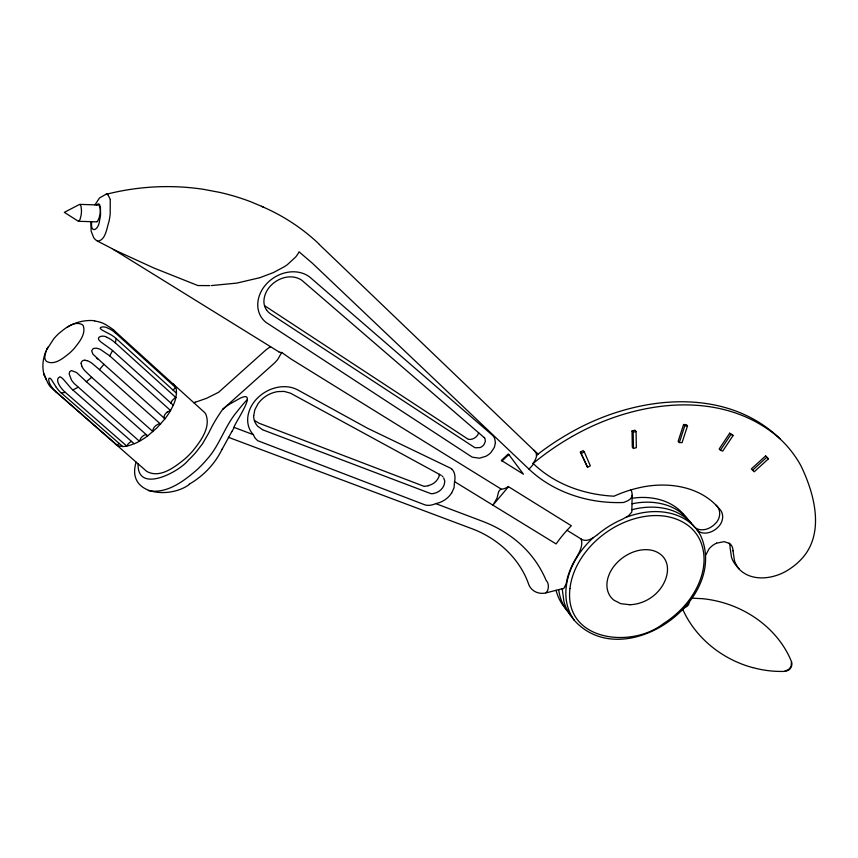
<?xml version="1.0" encoding="UTF-8"?>
<svg xmlns="http://www.w3.org/2000/svg" width="858" height="858" viewBox="0 0 858 858"><rect width="100%" height="100%" fill="white"/><g stroke="black" fill="none" stroke-linecap="round" stroke-linejoin="round"><path stroke-width="1.29" d="M631.059 489.843A15.401 14.382 -28.2 0 1 632.164 495.248L631.82 511.979L628.71 515.669L622.458 519.219A95.699 89.339 -28.2 0 0 597.458 534.652M733.022 550.804L734.459 560.757M91.709 221.696C90.036 234.095 98.734 230.47 99.56 220.388A47.469 44.316 -28.2 0 0 100.558 214.618L100.418 206.746M253.732 415.562L254.858 409.749L257.893 403.925A28.335 26.459 -28.2 0 1 277.895 391.58L284.137 391.409L290.412 393.146L441.269 475.375M138.084 463.867C137.098 494.015 178.786 472.254 188.342 460.178A98.681 92.128 -28.2 0 0 196.01 452.209L202.542 443.758L208.794 432.872A143.908 134.341 -28.2 0 1 222.63 409.502M632.164 495.281C631.702 499.495 626.984 501.351 623.455 502.488C595.345 503.614 566.419 496.31 542.975 480.426A125.515 117.181 -28.2 0 1 528.925 469.079L312.355 263.202L299.056 251.823A27.574 25.74 -28.2 0 1 295.624 257.046L287.333 264.693A59.213 55.277 -28.2 0 1 284.384 266.699L273.434 272.565L260.21 277.584M90.841 221.675L91.141 231.092L93.619 237.516A13.224 12.344 -28.2 0 0 97.501 241.13M439.382 474.367L439.307 475.107M566.773 581.027L566.291 583.054A28.582 26.684 -28.2 0 1 565.883 584.459L565.336 585.939M136.122 462.162C125.912 495.195 169.981 499.174 189.425 484.352M478.657 432.818C477.638 437.151 471.975 440.379 468.307 439.232M689.596 601.265L688.459 604.911A3.657 3.421 -28.2 0 0 687.119 606.381L683.837 608.043M705.898 554.836L708.869 549.141A19.241 17.964 -28.2 0 1 716.548 543.157M683.59 424.528L678.152 441.291L679.332 442.578L682.056 442.664L687.505 425.9L686.325 424.624L683.59 424.528L684.781 425.804L687.505 425.9M679.332 442.578L684.781 425.804M278.753 351.834A5.598 5.223 -28.2 0 0 281.714 352.445L277.831 359.288A34.417 32.132 -28.2 0 1 273.445 363.953L222.565 409.459A59.556 55.598 -28.2 0 1 229.301 404.29L240.465 398.048A27.07 25.268 -28.2 0 1 243.157 397.018C256.832 392.717 232.679 425.943 233.698 428.41M94.927 204.88L99.507 197.994L105.673 194.434M222.501 448.519L222.05 449.485M222.351 448.841L231.81 431.617M107.239 337.526C103.754 334.513 94.283 336.668 100.515 341.602A22.072 20.603 -28.2 0 0 101.287 342.256L111.69 349.796A42.289 39.479 -28.2 0 1 112.57 350.557L109.738 355.877L170.56 410.499A74.464 69.519 -28.2 0 1 164.94 418.833L157.035 427.788L147.694 435.875A67.031 62.58 -28.2 0 1 139.093 441.452L137.773 442.127A48.498 45.27 -28.2 0 1 134.223 443.79L72.791 389.907A40.658 37.956 -28.2 0 1 70.892 388.116L64.672 380.823A35.5 33.151 -28.2 0 0 62.956 378.925L62.237 378.271A8.022 7.486 -28.2 0 0 59.963 376.791C53.636 379.386 61.733 389.521 65.337 392.374L126.77 446.074L127.07 445.527A10.382 9.695 -28.2 0 1 130.48 441.988A7.272 6.789 -28.2 0 1 131.51 441.409M47.008 348.949L46.504 350.01L53.861 338.663A57.786 53.947 -28.2 0 1 59.116 333.236C65.24 328.378 74.11 320.356 82.357 324.656A5.32 4.966 -28.2 0 1 83.312 325.879C85.982 334.212 79.204 342.16 74.356 348.284A57.829 53.99 -28.2 0 1 69.616 353.056C63.513 357.893 54.805 365.658 46.632 361.497A5.362 5.009 -28.2 0 1 45.56 360.092C42.921 357.625 48.305 345.677 45.302 352.928A41.495 38.739 -28.2 0 0 43.951 357.346L43.415 359.942A38.042 35.521 -28.2 0 0 43.747 373.509L44.166 375.107L43.951 374.088M47.083 348.788L47.984 347.061M233.44 428.871L231.81 431.606M451.608 493.082L454.054 487.762L454.536 481.628A17.975 16.785 -28.2 0 0 454.869 475.911L454.74 475.032A16.238 15.154 -28.2 0 0 454.515 473.981L454.268 473.133A12.366 11.54 -28.2 0 0 452.981 470.409L452.166 469.412M576.876 556.67C579.911 551.458 583.226 545.109 581.134 539.006M729.654 433.301L719.208 448.927L720.409 450.203L722.693 451.104L733.15 435.478L729.654 433.301L733.15 435.478M720.409 450.203L730.866 434.566M109.738 355.877L100.139 349.238L96.225 348.134L93.211 348.541L91.688 350.761L92.911 354.172L103.947 364.307L99.464 369.637L92.964 364.082A23.531 21.965 -28.2 0 0 87.087 360.575M501.866 461.057L508.848 454.59L508.322 453.925L501.351 460.392L523.455 474.206L508.848 454.59M768.425 458.837L765.572 455.952L751.34 468.929L754.182 471.803L768.425 458.837L767.191 457.561M752.563 470.216L766.805 457.228L765.572 455.952M99.464 369.637L160.575 424.077L158.655 423.927L155.92 425.504A10.961 10.232 -28.2 0 0 153.979 427.595L152.81 429.965L152.949 431.606L91.699 377.327L86.368 381.692L76.63 372.587L71.461 370.559L69.745 371.6L69.144 373.852L71.428 379.976A34.438 32.154 -28.2 0 0 74.399 383.708L139.425 441.248L140.712 438.352A9.888 9.234 -28.2 0 1 144.326 435.124L146.235 434.577M597.447 534.631C593.286 537.837 587.719 542.063 582.25 539.703L567.02 530.265M167.235 412.044L170.56 410.499L173.123 405.544A42.053 39.254 -28.2 0 0 175.922 397.586L115.369 342.878M174.732 398.23L175.879 397.576M97.115 221.739C100.054 217.921 101.791 208.88 98.842 205.008L79.826 204.365L81.06 206.306L81.467 210.575A34.545 32.25 -28.2 0 1 81.113 215.229L80.062 219.444L78.528 221.289L96.697 221.857M78.014 387.258L75.054 388.846A49.12 45.86 -28.2 0 1 72.791 389.907M580.426 452.091L583.172 450.579L584.277 451.887L590.325 465.787L587.58 467.31L580.426 452.091L587.58 467.31M581.52 453.41L584.277 451.887M572.243 436.454C633.494 401.265 719.261 388.031 777.251 436.368A122.962 114.8 -28.2 0 1 800.707 465.347C814.403 493.307 825.428 533.633 801.329 559.202A58.827 54.912 -28.2 0 1 790.347 568.511C774.71 579.676 748.68 583.333 736.228 565.604A27.606 25.772 -28.2 0 1 731.52 557.41L730.072 547.479A10.468 9.781 -28.2 0 0 729.214 543.189M79.483 204.451L64.329 212.344L78.207 221.182M716.548 543.157L724.216 541.645L729.665 543.522A9.921 9.266 -28.2 0 1 732.968 550.804M228.346 437.28L471.106 528.399C497.007 537.805 519.508 557.957 528.689 584.287A15.294 14.275 -28.2 0 0 529.869 586.743L530.512 587.698A15.326 14.307 -28.2 0 0 543.629 593.286C548.401 594.079 550.16 583.966 546.16 580.469A116.441 108.709 -28.2 0 0 527.681 551.415C515.368 537.859 499.56 527.756 482.475 521.289L435.682 503.603A16.967 15.841 -28.2 0 1 431.359 505.051L429.976 505.255A14.457 13.503 -28.2 0 1 428.432 505.341L427.81 505.33A12.656 11.819 -28.2 0 1 427.102 505.276L426.49 505.201A10.189 9.513 -28.2 0 1 424.485 504.697L257.808 440.733A12.806 11.948 -28.2 0 1 257.529 440.54L255.266 438.277M259.792 277.713L236.787 283.108L211.433 285.564M193.769 402.67L195.442 402.188M563.191 588.491L546.074 592.867M195.613 402.145L206.649 398.273L218.64 392.267L264.725 350.997A30.674 28.636 -28.2 0 1 270.624 346.729M633.451 448.423L636.336 447.672L636.078 431.477L634.931 430.19L632.035 430.941L632.303 447.125L633.451 448.423L633.172 432.228L632.035 430.941M633.172 432.228L636.078 431.477M632.131 509.684C652.391 504.343 676.672 506.724 691.258 523.155M428.26 485.864L424.431 486.293M435.682 503.603L437.612 503.174A22.876 21.353 -28.2 0 0 451.587 493.06M106.671 194.24L106.027 194.358M98.616 203.882L98.198 203.957A2.746 2.563 -28.2 0 0 96.729 204.976M632.142 503.775C651.158 499.731 673.541 502.981 686.926 518.221M433.505 493.586L431.306 493.672M632.164 498.273C650.096 495.463 670.463 499.538 682.882 513.599M630.104 604.74L631.885 604.611A38.074 35.543 -28.2 0 0 665.626 579.204C667.878 573.09 668.479 566.044 665.368 560.113A20.42 19.058 -28.2 0 0 661.636 555.233C652.724 547.318 639.199 548.755 629.236 553.785A41.731 38.964 -28.2 0 0 615.787 564.06C608.579 572.029 603.871 584.373 609.18 594.551A20.463 19.101 -28.2 0 0 613.867 600.128L620.763 603.678L629.986 604.751M209.845 285.607L197.908 285.553L153.85 267.996L114.371 249.925M691.913 598.133L703.024 598.734A115.712 108.022 -28.2 0 1 717.363 601.179C745.001 607.646 770.559 624.71 785.295 649.216A98.059 91.549 -28.2 0 1 791.494 661.722L791.183 665.829A9.738 9.095 -28.2 0 1 788.588 669.465L784.652 671.31A7.336 6.853 -28.2 0 0 788.566 670.044M85.06 360.317L87.033 360.692M430.866 493.64L263.17 429.997M423.798 486.239L259.137 423.262L254.515 420.484M94.648 321.021L96.632 321.342A37.012 34.545 -28.2 0 1 100.836 322.436M148.305 490.604C166.913 494.24 183.891 481.027 197.158 469.605A113.61 106.07 -28.2 0 0 206.982 459.33C219.82 445.184 224.742 426.008 237.151 411.518A166.184 155.148 -28.2 0 1 246.793 400.053M752.723 667.621C722.479 659.502 695.473 638.095 682.7 609.244M100.933 322.469L102.317 322.962A27.263 25.45 -28.2 0 1 106.435 325.075L110.06 327.402A28.411 26.523 -28.2 0 1 113.878 330.255L172.512 383.462A9.427 8.794 -28.2 0 1 173.316 384.105L204.118 412.055A10.275 9.588 -28.2 0 1 205.781 414.092C211.122 427.488 200.6 441.13 192.632 451.115A84.534 78.915 -28.2 0 1 184.996 458.816C174.925 466.945 159.931 478.893 146.664 471.353L50.407 386.872A30.255 28.25 -28.2 0 1 47.694 382.711L44.155 374.088M234.234 427.456L253.303 434.663L254.837 437.677M263.503 207.11L250.472 201.651A234.867 219.273 -28.2 0 0 219.798 192.406L203.754 189.371A238.588 222.737 -28.2 0 0 105.716 194.434M262.623 429.751L257.7 426.244A17.096 15.959 -28.2 0 1 253.625 415.572M111.98 248.573L97.544 241.13C105.706 240.444 106.703 228.078 108.934 221.729A84.728 79.108 -28.2 0 0 110.178 214.157L110.253 199.528M112.194 248.691L278.786 351.791M114.189 249.828L113.588 249.496M454.536 481.628L556.123 543.94A129.065 120.495 -28.2 0 1 571.331 525.75L508.504 486.711L492.921 505.169L496.986 498.251L498.712 491.441L500.911 488.91L290.969 358.976L281.714 352.477M467.653 438.91L264.596 305.716M484.18 437.58L302.542 280.888A16.688 15.583 -28.2 0 0 300.836 279.611C285.66 270.806 263.974 284.448 263.91 301.619A16.946 15.819 -28.2 0 0 266.495 309.899M50.311 378.399C47.458 376.737 49.045 382.915 50.161 384.523A27.306 25.493 -28.2 0 0 55.931 391.784M538.127 454.043L533.912 450.225M55.899 391.816L117.224 445.27A10.929 10.199 -28.2 0 1 119.09 443.425M86.368 381.692L147.694 435.875M91.699 377.327L85.103 370.988A21.193 19.788 -28.2 0 1 81.66 365.969M103.947 364.307L164.951 418.833M96.439 357.958L97.651 359.041M112.57 350.557L173.273 405.223M173.187 390.218A10.704 9.996 -28.2 0 1 175.654 387.58L115.401 332.925A9.888 9.234 -28.2 0 0 113.878 330.244M115.369 332.958A27.821 25.976 -28.2 0 0 107.379 327.928C105.062 326.137 97.415 326.716 101.244 329.461A16.045 14.972 -28.2 0 0 102.703 330.405L111.036 334.834A35.553 33.194 -28.2 0 1 116.077 338.492L176.469 393.189M442.224 476.083L442.942 476.855M780.019 438.749C723.219 383.998 632.078 396.771 568.983 433.505A250.654 233.998 -28.2 0 0 536.422 455.373M319.197 244.369L533.472 449.86A5.073 4.74 -28.2 0 1 533.901 450.214M697.179 530.105C701.501 534.62 708.815 533.526 713.695 530.544A19.52 18.222 -28.2 0 0 717.974 527.177C723.197 522.479 724.72 513.663 719.219 508.665C699.978 485.639 666.505 481.241 638.684 487.859A122.265 114.146 -28.2 0 0 614.017 496.192C589.832 494.98 565.615 487.945 545.731 473.863A120.678 112.666 -28.2 0 1 533.504 463.813A26.898 25.118 -28.2 0 1 528.914 469.069M683.054 513.803L695.173 527.638A48.38 45.163 -28.2 0 1 700.621 535.499C729.729 600.815 623.476 674.753 574.399 620.441L563.406 605.823M716.162 505.265C721.599 510.274 720.42 519.122 715.036 523.873A19.455 18.168 -28.2 0 1 710.95 527.123C705.587 530.609 697.071 531.349 693.082 525.407C680.297 512.859 660.982 509.749 643.843 512.537A83.827 78.26 -28.2 0 0 626.63 517.117M534.277 450.632L535.338 451.93M56.317 387.376L51.791 380.201A10.864 10.135 -28.2 0 0 50.354 378.389M108.162 195.195L110.081 198.992M574.399 620.441C556.027 594.819 569.927 560.102 590.604 540.272A95.957 89.586 -28.2 0 1 593.5 537.516M99.313 204.268L100.011 205.394M46.364 379.922L44.251 375.396M443.715 478.035L444.637 480.63A9.009 8.408 -28.2 0 1 444.712 482.132L444.004 485.317A13.106 12.237 -28.2 0 1 433.537 493.479M81.757 365.916L81.296 363.695M163.835 417.835L164.479 415.218A10.35 9.663 -28.2 0 1 167.246 412.065M562.205 588.749L563.92 601.544A48.402 45.184 -28.2 0 0 570.827 615.722M117.224 445.27A9.813 9.159 -28.2 0 1 115.272 443.994M117.203 445.313A13.02 12.151 -28.2 0 0 122.555 446.396L61.154 392.846A20.946 19.552 -28.2 0 0 65.337 392.363M134.127 443.575A27.467 25.643 -28.2 0 1 122.555 446.6M175.911 387.494A21.225 19.82 -28.2 0 1 175.718 397.544M175.643 387.569A10.628 9.921 -28.2 0 0 174.035 384.834A9.61 8.966 -28.2 0 0 173.316 384.105M253.303 434.663A24.035 22.437 -28.2 0 1 248.959 427.541C244.991 416.334 250.59 403.946 259.159 396.514A37.441 34.964 -28.2 0 1 269.659 389.8C278.464 385.961 289.125 385.253 297.758 389.918L367.439 428.206L450.353 468.071A6.885 6.424 -28.2 0 1 452.123 469.38M535.381 451.909A6.446 6.017 -28.2 0 1 536.443 455.319M784.652 671.396A106.746 99.657 -28.2 0 1 752.745 667.556M508.333 486.507A11.776 10.993 -28.2 0 1 500.9 489.21M484.395 437.408A2.295 2.134 -28.2 0 1 484.62 437.634M566.859 610.531A49.55 46.257 -28.2 0 1 558.719 589.639M266.516 309.877A18.275 17.063 -28.2 0 0 270.967 314.178L474.249 447.265A5.277 4.923 -28.2 0 0 475.3 447.779L480.051 447.576A8.344 7.797 -28.2 0 0 484.084 444.455L485.328 441.441L485.092 439.017A4.901 4.58 -28.2 0 0 484.448 437.859M533.14 463.459A251.684 234.963 -28.2 0 1 572.243 436.454M536.658 455.394A16.012 14.951 -28.2 0 1 532.957 463.32M739.167 568.961A27.606 25.772 -28.2 0 1 734.469 560.746M67.482 327.102A41.066 38.342 -28.2 0 1 94.691 320.731M61.122 392.878A34.867 32.55 -28.2 0 1 56.338 387.366M107.261 337.484A33.205 30.995 -28.2 0 1 115.315 342.932A26.791 25.011 -28.2 0 0 116.077 338.502M563.384 605.845A49.689 46.386 -28.2 0 1 556.07 590.315M261.454 206.306A213.084 198.927 -28.2 0 1 318.929 243.919M439.435 475.139A13.921 12.999 -28.2 0 1 428.271 485.564M221.932 449.517A77.552 72.404 -28.2 0 1 189.296 484.137M565.068 585.982A4.494 4.193 -28.2 0 1 563.363 588.674M566.688 581.005A76.716 71.622 -28.2 0 1 576.962 556.724M791.484 661.732A7.186 6.714 -28.2 0 1 788.674 669.98M81.017 363.717A3.571 3.335 -28.2 0 1 85.092 360.135M174.742 398.241A10.553 9.846 -28.2 0 0 171.632 401.426A7.014 6.542 -28.2 0 0 170.828 403.035M106.692 194.133A1.598 1.491 -28.2 0 1 107.797 194.841M569.948 588.502C563.77 640.797 631.027 649.056 663.406 623.648A93.243 87.055 -28.2 0 0 679.6 610.875C698.348 592.921 711.775 563.256 699.077 538.266A45.313 42.31 -28.2 0 0 689.274 526.362C666.323 508.472 633.258 515.079 610.381 529.665A93.222 87.033 -28.2 0 0 593.757 542.867C581.434 555.137 571.964 570.999 569.948 588.502M495.431 442.556L494.412 447.243L491.098 452.327A18.125 16.924 -28.2 0 1 485.843 456.295L479.483 458.204L472.479 457.207A5.652 5.277 -28.2 0 1 471.428 456.66L265.873 322.286A24.753 23.112 -28.2 0 1 259.749 314.393C255.384 304.751 258.569 293.254 265.165 285.435A35.693 33.323 -28.2 0 1 284.727 272.908C292.17 270.946 300.482 271.418 307.207 275.364A25.386 23.702 -28.2 0 1 310.607 277.799L492.213 435.038A10.403 9.717 -28.2 0 1 494.594 438.245L495.431 442.556"/></g></svg>
